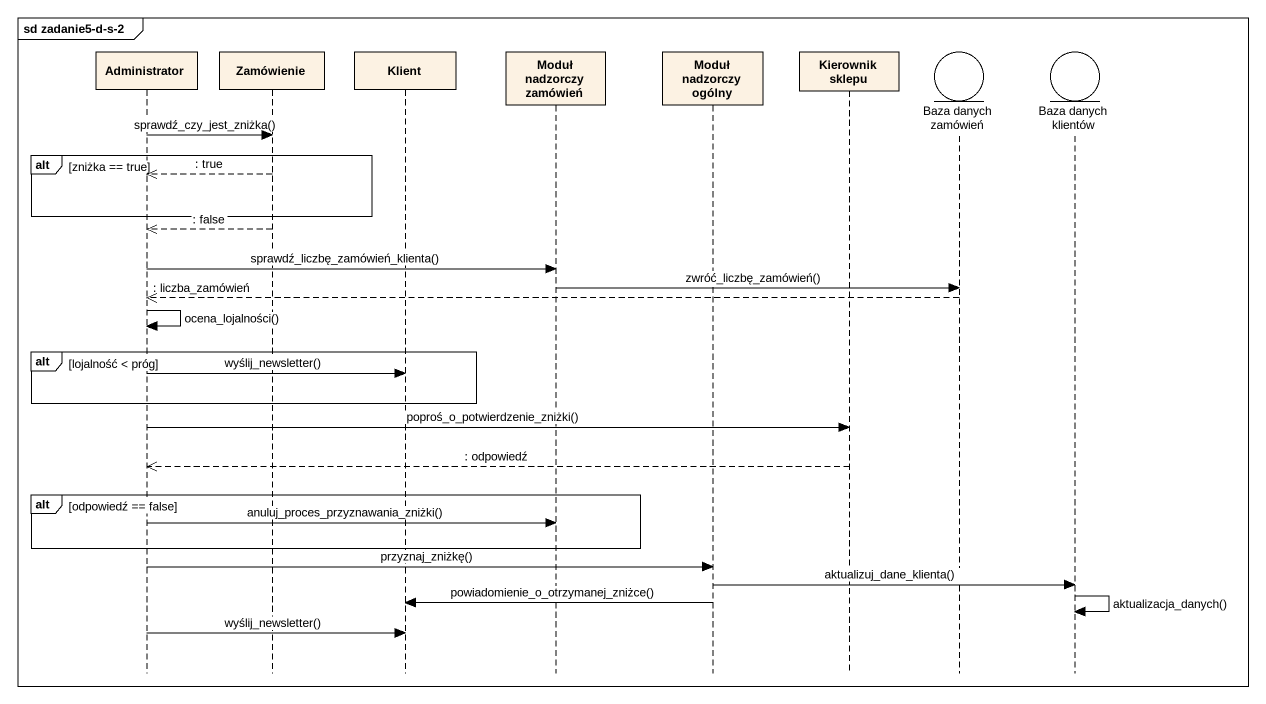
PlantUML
@startuml
mainframe sd zadanie5-d-s-2
hide footbox
participant Administrator
participant Zamówienie
participant Klient
participant "Moduł nadzorczy zamówień" as Moduł_nadzorczy_zamówień
participant "Moduł nadzorczy ogólny" as Moduł_nadzorczy_ogólny
participant "Kierownik sklepu" as Kierownik_sklepu
entity "Baza danych zamówień" as Baza_danych_zamówień
entity "Baza danych klientów" as Baza_danych_klientów

Administrator -> Zamówienie : sprawdź_czy_jest_zniżka()
alt zniżka == true
  Zamówienie -->> Administrator : : true
end
Zamówienie -->> Administrator : : false
Administrator -> Moduł_nadzorczy_zamówień : sprawdź_liczbę_zamówień_klienta()
Moduł_nadzorczy_zamówień -> Baza_danych_zamówień : zwróć_liczbę_zamówień()
Baza_danych_zamówień -->> Administrator : : liczba_zamówień
Administrator -> Administrator : ocena_lojalności()
alt lojalność < próg
  Administrator -> Klient : wyślij_newsletter()
end
Administrator -> Kierownik_sklepu : poproś_o_potwierdzenie_zniżki()
Kierownik_sklepu -->> Administrator : : odpowiedź
alt odpowiedź == false
  Administrator -> Moduł_nadzorczy_zamówień : anuluj_proces_przyznawania_zniżki()
end
Administrator -> Moduł_nadzorczy_ogólny : przyznaj_zniżkę()
Moduł_nadzorczy_ogólny -> Baza_danych_klientów : aktualizuj_dane_klienta()
Baza_danych_klientów -> Baza_danych_klientów : aktualizacja_danych()
Moduł_nadzorczy_ogólny -> Klient : powiadomienie_o_otrzymanej_zniżce()
Administrator -> Klient : wyślij_newsletter()
@enduml
